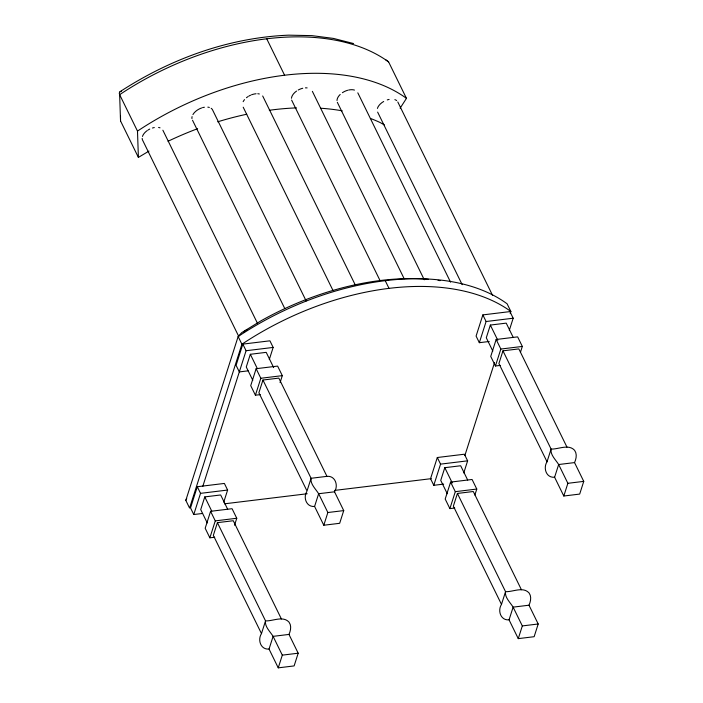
<?xml version="1.0" encoding="UTF-8"?>
<svg xmlns="http://www.w3.org/2000/svg" width="703" height="703" viewBox="0 0 703 703"><rect width="100%" height="100%" fill="white"/><g stroke="black" fill="none" stroke-linecap="round" stroke-linejoin="round"><path stroke-width="1.05" d="M120.503 116.223L120.538 120.951L138.394 157.393L148.983 151.092M510.202 313.573L510.87 311.491L507.109 303.801A218.897 131.733 -26.1 0 0 238.141 336.535L241.902 344.233L189.582 508.067L185.812 500.378L238.141 336.535L241.656 332.668L260.971 320.832A211.137 127.067 -26.1 0 1 428.531 279.319M223.747 502.153L227.614 490.053L224.38 483.436L197.288 486.731L190.531 507.909L193.764 514.526L202.596 513.454M269.293 359.541L273.159 347.431L269.926 340.814L242.834 344.119L236.076 365.296L239.31 371.913L248.141 370.833M193.764 514.526L200.531 493.348L197.288 486.731M202.807 486.335L246.076 350.727L242.834 344.119M227.658 509.253L220.663 494.965L204.784 496.898L200.724 509.605L207.253 522.944M273.669 367.59L266.209 352.352L250.33 354.286L246.27 366.992L252.799 380.323M234.53 525.246L236.762 518.269L232.069 508.7L210.592 511.309L205.179 528.261L209.863 537.821L214.74 537.233M280.075 382.625L282.307 375.648L277.615 366.087L256.138 368.697L250.725 385.639L255.409 395.209L260.286 394.62M209.863 537.821L215.276 520.879L210.592 511.309M255.409 395.209L260.822 378.267L256.138 368.697M281.402 618.965L233.282 520.73L217.403 522.654L213.343 535.37L261.472 633.605C257.403 639.783 260.62 649.923 269.047 649.062L278.247 667.85L294.126 665.917L298.186 653.21L288.977 634.422C290.708 630.626 291.701 625.705 289.003 622.102C282.931 615.547 272.896 621.25 265.532 620.898C264.556 626.654 270.277 631.725 273.098 636.356L282.307 655.143L278.247 667.85M262.948 380.042L258.889 392.749L307.018 490.993L311.077 478.286L262.948 380.042L278.827 378.109L326.948 476.353C335.375 475.483 338.591 485.632 334.523 491.801L343.732 510.598L339.672 523.304L323.793 525.238L314.593 506.45L318.644 493.734C315.823 489.103 310.102 484.033 311.077 478.286L326.948 476.353M261.472 633.605L265.532 620.898L217.403 522.654M269.047 649.062L273.098 636.356L288.977 634.422M323.793 525.238L327.853 512.522L318.644 493.734L334.523 491.801M463.769 472.934L467.636 460.834L464.393 454.217L437.31 457.512L430.544 478.699L433.786 485.307L443.681 484.103M509.315 330.322L513.181 318.222L509.939 311.605L482.856 314.9L476.089 336.078L479.332 342.695L489.226 341.491M433.786 485.307L440.553 464.129L437.31 457.512M479.332 342.695L486.098 321.517L482.856 314.9M467.68 480.035L460.676 465.755L444.797 467.688L440.737 480.395L447.275 493.726M513.225 337.422L506.222 323.134L490.343 325.067L486.291 337.774L492.821 351.113M474.868 495.035L476.775 489.051L472.091 479.481L450.605 482.1L445.192 499.042L449.885 508.612L454.762 508.014M520.413 352.414L522.32 346.438L517.636 336.869L496.151 339.487L490.738 356.43L495.43 365.999L500.308 365.402M464.876 455.5L494.543 362.625M449.885 508.612L455.298 491.669L450.605 482.1M495.43 365.999L500.844 349.048L496.151 339.487M521.424 589.747L473.295 491.511L457.416 493.444L453.365 506.151L501.485 604.395C497.425 610.564 500.633 620.714 509.06 619.844L518.26 638.632L534.139 636.707L538.199 623.992L528.99 605.204C530.73 601.417 531.714 596.487 529.025 592.893C522.944 586.337 512.918 592.031 505.545 591.68C504.569 597.436 510.29 602.506 513.12 607.137L522.32 625.925L518.26 638.632M566.97 447.134L518.84 348.899L502.961 350.832L498.91 363.539L547.031 461.774C542.971 467.952 546.178 478.093 554.605 477.232L563.806 496.019L579.685 494.086L583.745 481.379L574.544 462.592C576.275 458.795 577.26 453.874 574.571 450.272C568.49 443.725 558.463 449.419 551.09 449.068C550.115 454.823 555.836 459.894 558.665 464.525L567.866 483.312L563.806 496.019M501.485 604.395L505.545 591.68L457.416 493.444M547.031 461.774L551.09 449.068L502.961 350.832M509.06 619.844L513.12 607.137L528.99 605.204M554.605 477.232L558.665 464.525L574.544 462.592M306.736 491.687C302.967 497.812 306.578 507.302 314.593 506.45M185.812 500.378L186.743 498.568M400.121 108.209L406.457 98.358L388.61 61.917L385.534 59.632M353.583 43.551L333.407 38.41L311.93 35.633L288.678 35.159C228.537 37.611 170.161 59.017 119.985 91.715L119.255 93.165L119.642 94.659L137.489 131.101L138.394 157.393M119.985 91.715L121.355 91.249M246.076 350.727L273.159 347.431M486.098 321.517L513.181 318.222M260.822 378.267L282.307 375.648M500.844 349.048L522.32 346.438M200.531 493.348L227.614 490.053M440.553 464.129L467.636 460.834M224.424 503.823L307.185 493.752M334.408 490.439L431.326 478.646M215.276 520.879L236.762 518.269M455.298 491.669L476.775 489.051M327.853 512.522L343.732 510.598M567.866 483.312L583.745 481.379M282.307 655.143L298.186 653.21M522.32 625.925L538.199 623.992M384.515 125.02L380.147 122.533A224.732 135.248 -26.1 0 0 370.419 118.438M397.801 101.961L492.487 295.242M490.343 325.067L497.812 340.305M377.634 112.111L462.179 284.68M357.809 92.831L450.561 282.167M337.317 102.287L424.278 279.785M312.369 91.346L404.163 278.713M266.736 38.797L284.592 75.23M385.235 280.673L389.005 288.362M291.622 100.09L380.033 280.55M262.685 95.977L355.446 285.313M444.797 467.688L452.266 482.926M243.203 107.208L333.064 290.629M306.156 300.946L212.438 109.642A11.292 6.793 -26.1 0 0 211.172 108.315M192.525 120.239L284.794 308.582M162.868 130.213L257.562 323.494M250.33 354.286L257.324 368.574M238.73 336.386L142.595 140.152A11.292 6.793 -26.1 0 1 142.173 138.403M204.784 496.898L211.779 511.186M120.538 120.951L119.642 94.659A218.897 131.733 -26.1 0 1 388.61 61.917M377.406 108.42A11.292 6.793 -26.1 0 1 383.689 101.487M387.274 99.914A11.292 6.793 -26.1 0 1 389.111 99.439M394.866 99.633A11.292 6.793 -26.1 0 1 396.641 100.582M337.001 100.494A11.292 6.793 -26.1 0 1 340.19 94.474M342.405 92.708A11.292 6.793 -26.1 0 1 347.704 90.265M348.626 90.037A11.292 6.793 -26.1 0 1 354.47 90.081M291.455 98.244A11.292 6.793 -26.1 0 1 296.552 91.065M298.204 90.037A11.292 6.793 -26.1 0 1 302.729 88.27M305.436 87.866A11.292 6.793 -26.1 0 1 307.123 87.901M243.159 101.671A11.292 6.793 -26.1 0 1 244.521 99.633M246.463 97.726A11.292 6.793 -26.1 0 1 248.018 96.592M248.844 96.083A11.292 6.793 -26.1 0 1 250.602 95.195M251.507 94.817A11.292 6.793 -26.1 0 1 256.068 93.763M257.773 93.754A11.292 6.793 -26.1 0 1 259.328 93.974M191.945 118.552A11.292 6.793 -26.1 0 1 192.086 116.619M192.93 114.571A11.292 6.793 -26.1 0 1 201.629 107.954M202.543 107.664A11.292 6.793 -26.1 0 1 204.38 107.251M207.824 107.137A11.292 6.793 -26.1 0 1 209.327 107.445M142.463 136.435A11.292 6.793 -26.1 0 1 147.226 130.573M148.025 130.037A11.292 6.793 -26.1 0 1 149.748 129.08M152.472 128.008A11.292 6.793 -26.1 0 1 154.309 127.559M158.579 127.454A11.292 6.793 -26.1 0 1 160.02 127.832M243.809 331.939A11.292 6.793 -26.1 0 1 246.946 329.725M241.902 344.233A218.897 131.733 -26.1 0 1 510.87 311.491M438.048 280.356A211.137 127.067 -26.1 0 1 440.122 280.655M137.489 131.101A218.897 131.733 -26.1 0 1 406.457 98.358M168.043 141.268A224.732 135.248 -26.1 0 1 197.622 128.684M217.684 121.821A224.732 135.248 -26.1 0 1 246.744 114.237M269.319 110.274A224.732 135.248 -26.1 0 1 296.552 107.893M320.621 108.227A224.732 135.248 -26.1 0 1 342.247 110.828"/></g></svg>
